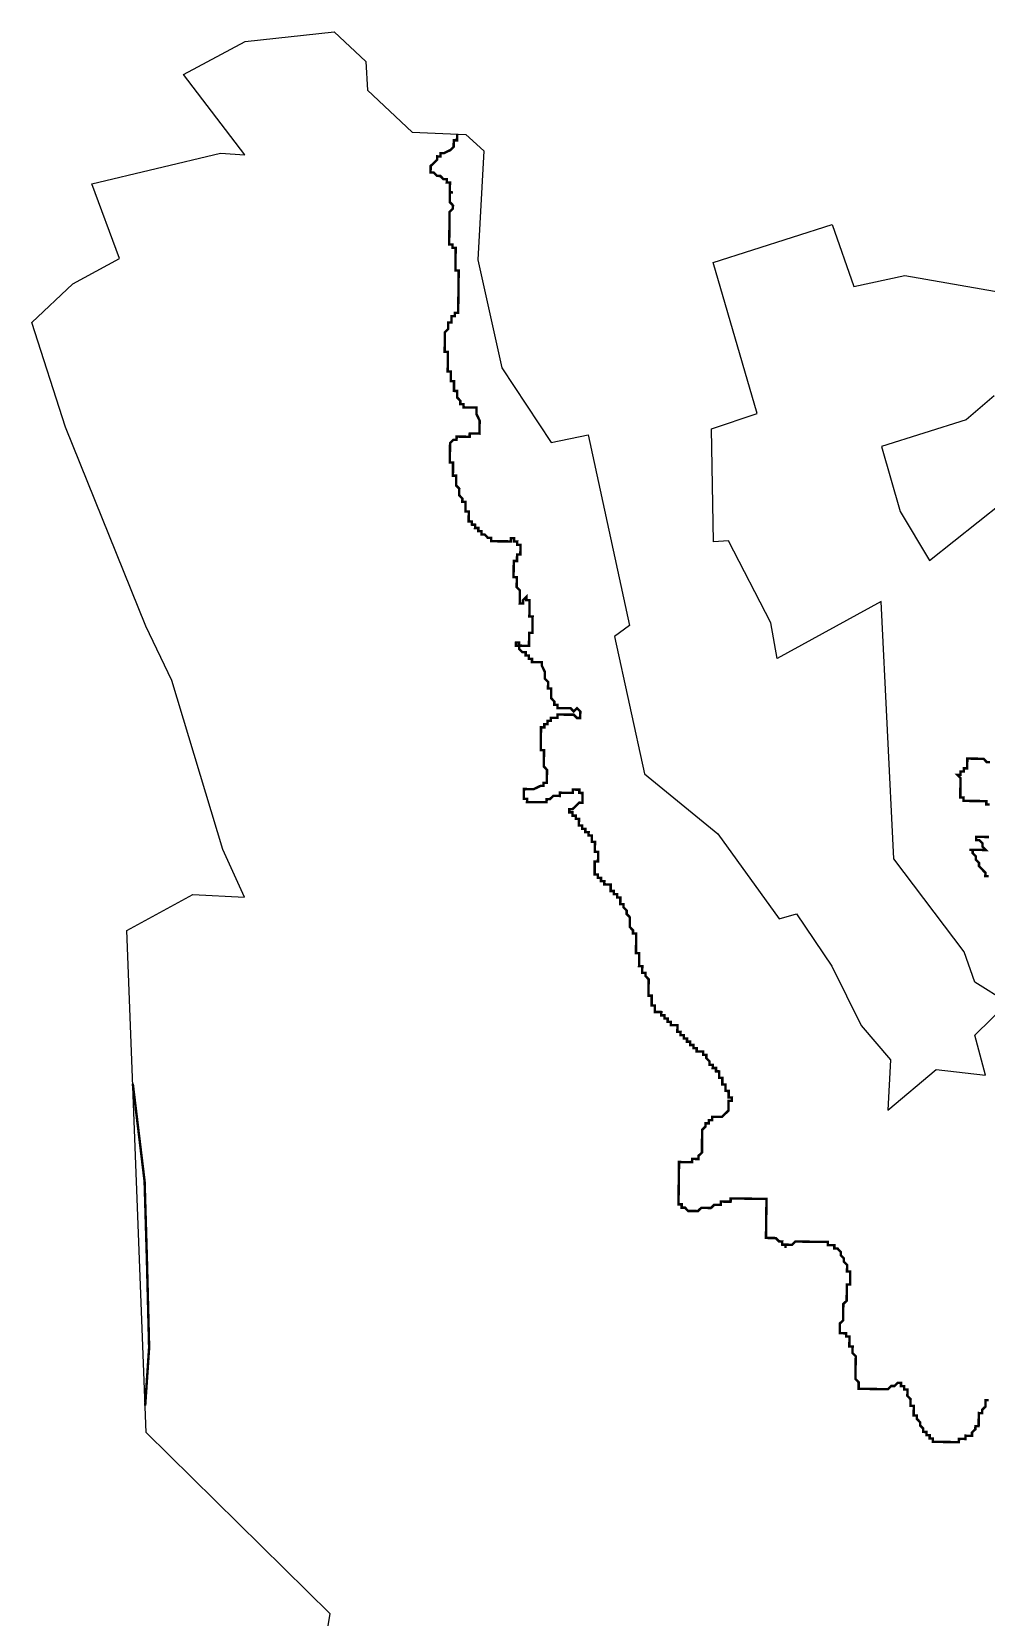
# Model space of a CAD drawing. Header units: metres. Extents: x 259555 to 262666, y 2177299 to 2181346.
# Drawn here: x 259921 to 261083, y 2179414 to 2181346 of the extents above; entities that cross this region are included whole.
import ezdxf

# ---------------------------------------------------------------- set-up
doc = ezdxf.new("R2010")
doc.units = ezdxf.units.M
doc.layers.add('HAZARDS LINE', color=1, linetype='Continuous')
doc.layers.add('village', color=3, linetype='Continuous')

msp = doc.modelspace()

# ---------------------------------------------------------------- linework, layer by layer
at = {"color": 3, "flags": 128}
msp.add_lwpolyline([(259970.5, 2181038.5), (260027.4, 2181069.4)], dxfattribs=at)
at = {"layer": 'HAZARDS LINE', "lineweight": 18}
for points in [[(261085.9, 2179678.2, 2.97, 2.97, 0), (261082, 2179678.2, 2.97, 2.97, 0), (261081.9, 2179674.3, 2.97, 2.97, 0), (261081.9, 2179670.3, 2.97, 2.97, 0), (261077.9, 2179666.4, 2.97, 2.97, 0), (261077.8, 2179662.4, 2.97, 2.97, 0), (261073.8, 2179662.5, 2.97, 2.97, 0), (261073.8, 2179658.5, 2.97, 2.97, 0), (261073.7, 2179654.5, 2.97, 2.97, 0), (261073.7, 2179650.6, 2.97, 2.97, 0), (261073.6, 2179646.6, 2.97, 2.97, 0), (261069.7, 2179646.6, 2.97, 2.97, 0), (261069.6, 2179642.7, 2.97, 2.97, 0), (261065.6, 2179638.8, 2.97, 2.97, 0), (261065.6, 2179634.8, 2.97, 2.97, 0), (261061.6, 2179634.8, 2.97, 2.97, 0), (261057.6, 2179634.9, 2.97, 2.97, 0), (261057.6, 2179630.9, 2.97, 2.97, 0), (261053.6, 2179631, 2.97, 2.97, 0), (261049.7, 2179631, 2.97, 2.97, 0), (261049.6, 2179627.1, 2.97, 2.97, 0), (261045.6, 2179627.1, 2.97, 2.97, 0), (261041.7, 2179627.1, 2.97, 2.97, 0), (261037.7, 2179627.2, 2.97, 2.97, 0), (261033.7, 2179627.2, 2.97, 2.97, 0), (261029.8, 2179627.3, 2.97, 2.97, 0), (261025.8, 2179627.3, 2.97, 2.97, 0), (261021.9, 2179627.4, 2.97, 2.97, 0), (261017.9, 2179627.4, 2.97, 2.97, 0), (261017.9, 2179631.4, 2.97, 2.97, 0), (261014, 2179631.5, 2.97, 2.97, 0), (261014, 2179635.4, 2.97, 2.97, 0), (261010.1, 2179635.5, 2.97, 2.97, 0), (261010.1, 2179639.4, 2.97, 2.97, 0), (261006.1, 2179639.5, 2.97, 2.97, 0), (261006.2, 2179643.5, 2.97, 2.97, 0), (261002.3, 2179647.5, 2.97, 2.97, 0), (261002.3, 2179651.4, 2.97, 2.97, 0), (260998.4, 2179655.4, 2.97, 2.97, 0), (260998.4, 2179659.4, 2.97, 2.97, 0), (260994.5, 2179659.5, 2.97, 2.97, 0), (260994.5, 2179663.4, 2.97, 2.97, 0), (260994.6, 2179667.4, 2.97, 2.97, 0), (260994.6, 2179671.4, 2.97, 2.97, 0), (260990.7, 2179671.4, 2.97, 2.97, 0), (260990.7, 2179675.4, 2.97, 2.97, 0), (260990.8, 2179679.3, 2.97, 2.97, 0), (260986.8, 2179683.4, 2.97, 2.97, 0), (260986.9, 2179687.3, 2.97, 2.97, 0), (260986.9, 2179691.3, 2.97, 2.97, 0), (260983, 2179691.3, 2.97, 2.97, 0), (260983, 2179695.3, 2.97, 2.97, 0), (260979.1, 2179695.3, 2.97, 2.97, 0), (260979.1, 2179699.3, 2.97, 2.97, 0), (260975.1, 2179699.4, 2.97, 2.97, 0), (260971.1, 2179695.4, 2.97, 2.97, 0), (260967.2, 2179695.5, 2.97, 2.97, 0), (260963.1, 2179691.6, 2.97, 2.97, 0), (260959.2, 2179691.6, 2.97, 2.97, 0), (260955.2, 2179691.7, 2.97, 2.97, 0), (260951.3, 2179691.7, 2.97, 2.97, 0), (260947.3, 2179691.8, 2.97, 2.97, 0), (260943.3, 2179691.8, 2.97, 2.97, 0), (260939.4, 2179691.9, 2.97, 2.97, 0), (260935.4, 2179691.9, 2.97, 2.97, 0), (260931.4, 2179692, 2.97, 2.97, 0), (260927.5, 2179692, 2.97, 2.97, 0), (260927.5, 2179696, 2.97, 2.97, 0), (260927.6, 2179699.9, 2.97, 2.97, 0), (260923.6, 2179704, 2.97, 2.97, 0), (260923.7, 2179707.9, 2.97, 2.97, 0), (260923.7, 2179711.9, 2.97, 2.97, 0), (260923.8, 2179715.9, 2.97, 2.97, 0), (260923.8, 2179719.8, 2.97, 2.97, 0), (260923.9, 2179723.8, 2.97, 2.97, 0), (260923.9, 2179727.8, 2.97, 2.97, 0), (260924, 2179731.7, 2.97, 2.97, 0), (260920.1, 2179735.7, 2.97, 2.97, 0), (260920.1, 2179739.7, 2.97, 2.97, 0), (260920.2, 2179743.7, 2.97, 2.97, 0), (260916.2, 2179743.7, 2.97, 2.97, 0), (260916.2, 2179747.7, 2.97, 2.97, 0), (260916.3, 2179751.6, 2.97, 2.97, 0), (260916.3, 2179755.6, 2.97, 2.97, 0), (260912.4, 2179755.7, 2.97, 2.97, 0), (260912.4, 2179759.6, 2.97, 2.97, 0), (260908.5, 2179759.7, 2.97, 2.97, 0), (260904.5, 2179759.7, 2.97, 2.97, 0), (260904.5, 2179763.7, 2.97, 2.97, 0), (260904.6, 2179771.6, 2.97, 2.97, 0), (260908.7, 2179775.5, 2.97, 2.97, 0), (260908.7, 2179779.5, 2.97, 2.97, 0), (260908.7, 2179783.5, 2.97, 2.97, 0), (260908.8, 2179791.4, 2.97, 2.97, 0), (260908.9, 2179795.4, 2.97, 2.97, 0), (260912.9, 2179799.3, 2.97, 2.97, 0), (260913, 2179807.2, 2.97, 2.97, 0), (260913.1, 2179811.2, 2.97, 2.97, 0), (260913.1, 2179815.2, 2.97, 2.97, 0), (260913.2, 2179819.1, 2.97, 2.97, 0), (260917.1, 2179819.1, 2.97, 2.97, 0), (260917.2, 2179823, 2.97, 2.97, 0), (260917.2, 2179827, 2.97, 2.97, 0), (260917.3, 2179831, 2.97, 2.97, 0), (260917.3, 2179834.9, 2.97, 2.97, 0), (260913.3, 2179835, 2.97, 2.97, 0), (260913.4, 2179838.9, 2.97, 2.97, 0), (260913.4, 2179842.9, 2.97, 2.97, 0), (260909.5, 2179846.9, 2.97, 2.97, 0), (260909.6, 2179850.9, 2.97, 2.97, 0), (260905.7, 2179854.9, 2.97, 2.97, 0), (260905.7, 2179858.9, 2.97, 2.97, 0), (260901.8, 2179862.9, 2.97, 2.97, 0), (260897.8, 2179862.9, 2.97, 2.97, 0), (260897.9, 2179866.9, 2.97, 2.97, 0), (260893.9, 2179867, 2.97, 2.97, 0), (260889.9, 2179867, 2.97, 2.97, 0), (260890, 2179871, 2.97, 2.97, 0), (260886, 2179871, 2.97, 2.97, 0), (260882.1, 2179871.1, 2.97, 2.97, 0), (260878.1, 2179871.1, 2.97, 2.97, 0), (260874.1, 2179871.2, 2.97, 2.97, 0), (260870.2, 2179871.2, 2.97, 2.97, 0), (260866.2, 2179871.3, 2.97, 2.97, 0), (260862.2, 2179871.3, 2.97, 2.97, 0), (260858.3, 2179871.4, 2.97, 2.97, 0), (260854.3, 2179871.4, 2.97, 2.97, 0), (260850.3, 2179871.5, 2.97, 2.97, 0), (260846.3, 2179867.5, 2.97, 2.97, 0), (260842.4, 2179867.6, 2.97, 2.97, 0), (260838.4, 2179867.6, 2.97, 2.97, 0), (260838.3, 2179863.7, 2.97, 2.97, 0), (260838.4, 2179867.6, 2.97, 2.97, 0), (260834.4, 2179867.7, 2.97, 2.97, 0), (260834.5, 2179871.6, 2.97, 2.97, 0), (260830.5, 2179871.7, 2.97, 2.97, 0), (260826.6, 2179875.7, 2.97, 2.97, 0), (260822.6, 2179875.8, 2.97, 2.97, 0), (260818.7, 2179875.8, 2.97, 2.97, 0), (260814.7, 2179875.9, 2.97, 2.97, 0), (260814.7, 2179879.8, 2.97, 2.97, 0), (260815.3, 2179923.4, 2.97, 2.97, 0), (260779.6, 2179923.9, 2.97, 2.97, 0), (260775.6, 2179923.9, 2.97, 2.97, 0), (260771.7, 2179924, 2.97, 2.97, 0), (260771.6, 2179920, 2.97, 2.97, 0), (260767.6, 2179920.1, 2.97, 2.97, 0), (260763.7, 2179920.1, 2.97, 2.97, 0), (260759.7, 2179920.2, 2.97, 2.97, 0), (260759.7, 2179916.2, 2.97, 2.97, 0), (260755.7, 2179916.2, 2.97, 2.97, 0), (260751.7, 2179916.3, 2.97, 2.97, 0), (260747.7, 2179912.4, 2.97, 2.97, 0), (260743.8, 2179912.4, 2.97, 2.97, 0), (260739.8, 2179912.5, 2.97, 2.97, 0), (260735.8, 2179912.5, 2.97, 2.97, 0), (260731.8, 2179908.6, 2.97, 2.97, 0), (260723.9, 2179908.7, 2.97, 2.97, 0), (260719.9, 2179908.7, 2.97, 2.97, 0), (260716, 2179912.8, 2.97, 2.97, 0), (260712, 2179912.8, 2.97, 2.97, 0), (260712.1, 2179916.8, 2.97, 2.97, 0), (260708.1, 2179916.8, 2.97, 2.97, 0), (260708.2, 2179920.8, 2.97, 2.97, 0), (260708.2, 2179924.8, 2.97, 2.97, 0), (260708.3, 2179928.7, 2.97, 2.97, 0), (260708.3, 2179932.7, 2.97, 2.97, 0), (260708.4, 2179936.7, 2.97, 2.97, 0), (260708.4, 2179940.6, 2.97, 2.97, 0), (260708.5, 2179944.6, 2.97, 2.97, 0), (260708.5, 2179948.6, 2.97, 2.97, 0), (260708.6, 2179952.5, 2.97, 2.97, 0), (260708.6, 2179956.5, 2.97, 2.97, 0), (260708.7, 2179960.5, 2.97, 2.97, 0), (260708.7, 2179964.4, 2.97, 2.97, 0), (260708.7, 2179968.4, 2.97, 2.97, 0), (260712.7, 2179968.3, 2.97, 2.97, 0), (260716.7, 2179968.3, 2.97, 2.97, 0), (260720.6, 2179968.2, 2.97, 2.97, 0), (260724.6, 2179968.2, 2.97, 2.97, 0), (260724.7, 2179972.2, 2.97, 2.97, 0), (260728.6, 2179972.1, 2.97, 2.97, 0), (260732.6, 2179972.1, 2.97, 2.97, 0), (260732.6, 2179976, 2.97, 2.97, 0), (260736.7, 2179979.9, 2.97, 2.97, 0), (260736.7, 2179983.9, 2.97, 2.97, 0), (260736.7, 2179987.9, 2.97, 2.97, 0), (260736.8, 2179991.8, 2.97, 2.97, 0), (260736.8, 2179995.8, 2.97, 2.97, 0), (260736.9, 2179999.8, 2.97, 2.97, 0), (260736.9, 2180003.7, 2.97, 2.97, 0), (260737, 2180007.7, 2.97, 2.97, 0), (260741, 2180011.6, 2.97, 2.97, 0), (260741.1, 2180015.6, 2.97, 2.97, 0), (260745, 2180015.5, 2.97, 2.97, 0), (260745.1, 2180019.5, 2.97, 2.97, 0), (260749, 2180019.5, 2.97, 2.97, 0), (260749.1, 2180023.4, 2.97, 2.97, 0), (260753, 2180023.4, 2.97, 2.97, 0), (260757, 2180023.3, 2.97, 2.97, 0), (260761, 2180023.3, 2.97, 2.97, 0), (260765, 2180027.2, 2.97, 2.97, 0), (260769, 2180031.1, 2.97, 2.97, 0), (260769.1, 2180035.1, 2.97, 2.97, 0), (260769.1, 2180039, 2.97, 2.97, 0), (260769.2, 2180043, 2.97, 2.97, 0), (260773.1, 2180043, 2.97, 2.97, 0), (260773.2, 2180046.9, 2.97, 2.97, 0), (260769.2, 2180047, 2.97, 2.97, 0), (260769.2, 2180050.9, 2.97, 2.97, 0), (260769.3, 2180054.9, 2.97, 2.97, 0), (260765.3, 2180055, 2.97, 2.97, 0), (260765.4, 2180058.9, 2.97, 2.97, 0), (260765.4, 2180062.9, 2.97, 2.97, 0), (260761.5, 2180062.9, 2.97, 2.97, 0), (260761.5, 2180066.9, 2.97, 2.97, 0), (260761.6, 2180070.9, 2.97, 2.97, 0), (260757.6, 2180070.9, 2.97, 2.97, 0), (260757.6, 2180074.9, 2.97, 2.97, 0), (260757.7, 2180078.8, 2.97, 2.97, 0), (260753.7, 2180078.9, 2.97, 2.97, 0), (260753.8, 2180082.9, 2.97, 2.97, 0), (260749.8, 2180082.9, 2.97, 2.97, 0), (260749.9, 2180086.9, 2.97, 2.97, 0), (260745.9, 2180086.9, 2.97, 2.97, 0), (260745.9, 2180090.9, 2.97, 2.97, 0), (260742, 2180094.9, 2.97, 2.97, 0), (260742.1, 2180098.9, 2.97, 2.97, 0), (260738.1, 2180098.9, 2.97, 2.97, 0), (260738.2, 2180102.9, 2.97, 2.97, 0), (260734.2, 2180102.9, 2.97, 2.97, 0), (260730.2, 2180103, 2.97, 2.97, 0), (260730.3, 2180107, 2.97, 2.97, 0), (260726.3, 2180107, 2.97, 2.97, 0), (260726.4, 2180111, 2.97, 2.97, 0), (260722.4, 2180111, 2.97, 2.97, 0), (260722.4, 2180115, 2.97, 2.97, 0), (260718.5, 2180115, 2.97, 2.97, 0), (260718.5, 2180119, 2.97, 2.97, 0), (260714.6, 2180119, 2.97, 2.97, 0), (260714.6, 2180123, 2.97, 2.97, 0), (260710.6, 2180123.1, 2.97, 2.97, 0), (260710.7, 2180127, 2.97, 2.97, 0), (260706.7, 2180127.1, 2.97, 2.97, 0), (260706.8, 2180131, 2.97, 2.97, 0), (260706.8, 2180135, 2.97, 2.97, 0), (260702.9, 2180135.1, 2.97, 2.97, 0), (260698.9, 2180135.1, 2.97, 2.97, 0), (260698.9, 2180139.1, 2.97, 2.97, 0), (260695, 2180139.1, 2.97, 2.97, 0), (260695, 2180143.1, 2.97, 2.97, 0), (260691.1, 2180143.1, 2.97, 2.97, 0), (260691.1, 2180147.1, 2.97, 2.97, 0), (260687.1, 2180147.1, 2.97, 2.97, 0), (260687.2, 2180151.1, 2.97, 2.97, 0), (260683.2, 2180151.2, 2.97, 2.97, 0), (260679.3, 2180151.2, 2.97, 2.97, 0), (260679.3, 2180155.2, 2.97, 2.97, 0), (260679.4, 2180159.1, 2.97, 2.97, 0), (260675.4, 2180159.2, 2.97, 2.97, 0), (260675.4, 2180163.2, 2.97, 2.97, 0), (260675.5, 2180167.1, 2.97, 2.97, 0), (260675.5, 2180171.1, 2.97, 2.97, 0), (260671.6, 2180171.1, 2.97, 2.97, 0), (260671.6, 2180175.1, 2.97, 2.97, 0), (260671.7, 2180179.1, 2.97, 2.97, 0), (260671.7, 2180183, 2.97, 2.97, 0), (260671.8, 2180187, 2.97, 2.97, 0), (260671.8, 2180191, 2.97, 2.97, 0), (260667.9, 2180195, 2.97, 2.97, 0), (260667.9, 2180198.9, 2.97, 2.97, 0), (260664, 2180199, 2.97, 2.97, 0), (260664, 2180203, 2.97, 2.97, 0), (260664.1, 2180206.9, 2.97, 2.97, 0), (260660.1, 2180207, 2.97, 2.97, 0), (260660.2, 2180210.9, 2.97, 2.97, 0), (260660.2, 2180214.9, 2.97, 2.97, 0), (260660.3, 2180218.9, 2.97, 2.97, 0), (260660.3, 2180222.8, 2.97, 2.97, 0), (260656.3, 2180222.9, 2.97, 2.97, 0), (260656.4, 2180226.9, 2.97, 2.97, 0), (260656.4, 2180230.8, 2.97, 2.97, 0), (260656.5, 2180234.8, 2.97, 2.97, 0), (260656.5, 2180238.8, 2.97, 2.97, 0), (260656.6, 2180242.7, 2.97, 2.97, 0), (260656.6, 2180246.7, 2.97, 2.97, 0), (260652.7, 2180246.7, 2.97, 2.97, 0), (260652.7, 2180250.7, 2.97, 2.97, 0), (260648.8, 2180254.7, 2.97, 2.97, 0), (260648.8, 2180258.7, 2.97, 2.97, 0), (260648.9, 2180262.6, 2.97, 2.97, 0), (260648.9, 2180266.6, 2.97, 2.97, 0), (260645, 2180270.6, 2.97, 2.97, 0), (260645.1, 2180274.6, 2.97, 2.97, 0), (260641.2, 2180278.6, 2.97, 2.97, 0), (260641.2, 2180282.6, 2.97, 2.97, 0), (260637.2, 2180282.6, 2.97, 2.97, 0), (260637.3, 2180286.6, 2.97, 2.97, 0), (260637.3, 2180290.6, 2.97, 2.97, 0), (260633.4, 2180290.6, 2.97, 2.97, 0), (260633.4, 2180294.6, 2.97, 2.97, 0), (260629.5, 2180294.6, 2.97, 2.97, 0), (260629.5, 2180298.6, 2.97, 2.97, 0), (260625.5, 2180298.6, 2.97, 2.97, 0), (260625.6, 2180302.6, 2.97, 2.97, 0), (260625.6, 2180306.6, 2.97, 2.97, 0), (260621.7, 2180306.6, 2.97, 2.97, 0), (260617.7, 2180306.7, 2.97, 2.97, 0), (260617.8, 2180310.6, 2.97, 2.97, 0), (260613.8, 2180310.7, 2.97, 2.97, 0), (260613.8, 2180314.6, 2.97, 2.97, 0), (260609.9, 2180314.7, 2.97, 2.97, 0), (260609.9, 2180318.7, 2.97, 2.97, 0), (260606, 2180318.7, 2.97, 2.97, 0), (260606, 2180322.7, 2.97, 2.97, 0), (260606.1, 2180326.6, 2.97, 2.97, 0), (260606.1, 2180330.6, 2.97, 2.97, 0), (260606.1, 2180334.6, 2.97, 2.97, 0), (260610.1, 2180334.5, 2.97, 2.97, 0), (260610.2, 2180338.5, 2.97, 2.97, 0), (260610.2, 2180342.4, 2.97, 2.97, 0), (260610.3, 2180346.4, 2.97, 2.97, 0), (260606.3, 2180346.5, 2.97, 2.97, 0), (260606.3, 2180350.4, 2.97, 2.97, 0), (260606.4, 2180354.4, 2.97, 2.97, 0), (260606.4, 2180358.4, 2.97, 2.97, 0), (260602.5, 2180358.4, 2.97, 2.97, 0), (260602.5, 2180362.4, 2.97, 2.97, 0), (260602.6, 2180366.3, 2.97, 2.97, 0), (260598.6, 2180366.4, 2.97, 2.97, 0), (260598.7, 2180370.4, 2.97, 2.97, 0), (260594.7, 2180370.4, 2.97, 2.97, 0), (260594.7, 2180374.4, 2.97, 2.97, 0), (260590.8, 2180374.4, 2.97, 2.97, 0), (260590.8, 2180378.4, 2.97, 2.97, 0), (260586.9, 2180378.4, 2.97, 2.97, 0), (260586.9, 2180382.4, 2.97, 2.97, 0), (260587, 2180386.4, 2.97, 2.97, 0), (260583, 2180386.4, 2.97, 2.97, 0), (260583, 2180390.4, 2.97, 2.97, 0), (260579.1, 2180390.4, 2.97, 2.97, 0), (260579.1, 2180394.4, 2.97, 2.97, 0), (260575.2, 2180394.4, 2.97, 2.97, 0), (260575.2, 2180398.4, 2.97, 2.97, 0), (260579.2, 2180398.4, 2.97, 2.97, 0), (260583.2, 2180402.3, 2.97, 2.97, 0), (260587.2, 2180406.2, 2.97, 2.97, 0), (260591.2, 2180406.1, 2.97, 2.97, 0), (260591.2, 2180410.1, 2.97, 2.97, 0), (260591.3, 2180414.1, 2.97, 2.97, 0), (260591.3, 2180418, 2.97, 2.97, 0), (260587.3, 2180418.1, 2.97, 2.97, 0), (260587.4, 2180422.1, 2.97, 2.97, 0), (260583.4, 2180422.1, 2.97, 2.97, 0), (260579.5, 2180422.2, 2.97, 2.97, 0), (260579.4, 2180418.2, 2.97, 2.97, 0), (260575.4, 2180418.2, 2.97, 2.97, 0), (260571.5, 2180418.3, 2.97, 2.97, 0), (260567.5, 2180418.3, 2.97, 2.97, 0), (260563.5, 2180418.4, 2.97, 2.97, 0), (260563.5, 2180414.4, 2.97, 2.97, 0), (260559.5, 2180414.5, 2.97, 2.97, 0), (260555.6, 2180414.5, 2.97, 2.97, 0), (260551.6, 2180410.6, 2.97, 2.97, 0), (260547.6, 2180410.6, 2.97, 2.97, 0), (260547.5, 2180406.7, 2.97, 2.97, 0), (260543.6, 2180406.7, 2.97, 2.97, 0), (260539.6, 2180406.8, 2.97, 2.97, 0), (260535.6, 2180406.8, 2.97, 2.97, 0), (260531.7, 2180406.9, 2.97, 2.97, 0), (260527.7, 2180406.9, 2.97, 2.97, 0), (260523.7, 2180407, 2.97, 2.97, 0), (260523.8, 2180410.9, 2.97, 2.97, 0), (260519.8, 2180411, 2.97, 2.97, 0), (260519.9, 2180415, 2.97, 2.97, 0), (260519.9, 2180418.9, 2.97, 2.97, 0), (260520, 2180422.9, 2.97, 2.97, 0), (260523.9, 2180422.8, 2.97, 2.97, 0), (260531.9, 2180422.7, 2.97, 2.97, 0), (260539.9, 2180426.6, 2.97, 2.97, 0), (260543.8, 2180426.6, 2.97, 2.97, 0), (260543.9, 2180430.5, 2.97, 2.97, 0), (260547.8, 2180430.5, 2.97, 2.97, 0), (260547.9, 2180434.4, 2.97, 2.97, 0), (260547.9, 2180438.4, 2.97, 2.97, 0), (260548, 2180442.4, 2.97, 2.97, 0), (260548, 2180446.3, 2.97, 2.97, 0), (260544.1, 2180450.4, 2.97, 2.97, 0), (260544.2, 2180454.3, 2.97, 2.97, 0), (260544.2, 2180458.3, 2.97, 2.97, 0), (260544.3, 2180462.3, 2.97, 2.97, 0), (260544.3, 2180466.2, 2.97, 2.97, 0), (260544.4, 2180470.2, 2.97, 2.97, 0), (260540.4, 2180470.2, 2.97, 2.97, 0), (260540.4, 2180474.2, 2.97, 2.97, 0), (260540.5, 2180478.2, 2.97, 2.97, 0), (260540.5, 2180482.1, 2.97, 2.97, 0), (260540.6, 2180486.1, 2.97, 2.97, 0), (260540.6, 2180490.1, 2.97, 2.97, 0), (260540.7, 2180494, 2.97, 2.97, 0), (260540.7, 2180498, 2.97, 2.97, 0), (260544.7, 2180497.9, 2.97, 2.97, 0), (260544.7, 2180501.9, 2.97, 2.97, 0), (260548.7, 2180501.9, 2.97, 2.97, 0), (260548.8, 2180505.8, 2.97, 2.97, 0), (260552.7, 2180505.8, 2.97, 2.97, 0), (260552.8, 2180509.7, 2.97, 2.97, 0), (260556.7, 2180509.7, 2.97, 2.97, 0), (260560.7, 2180509.7, 2.97, 2.97, 0), (260560.7, 2180513.6, 2.97, 2.97, 0), (260564.7, 2180513.6, 2.97, 2.97, 0), (260568.7, 2180513.5, 2.97, 2.97, 0), (260572.6, 2180513.5, 2.97, 2.97, 0), (260576.6, 2180513.4, 2.97, 2.97, 0), (260580.6, 2180513.4, 2.97, 2.97, 0), (260584.5, 2180509.4, 2.97, 2.97, 0), (260588.5, 2180509.3, 2.97, 2.97, 0), (260588.5, 2180513.3, 2.97, 2.97, 0), (260588.6, 2180517.2, 2.97, 2.97, 0), (260584.6, 2180521.3, 2.97, 2.97, 0), (260580.6, 2180517.3, 2.97, 2.97, 0), (260576.7, 2180521.4, 2.97, 2.97, 0), (260572.7, 2180521.4, 2.97, 2.97, 0), (260568.8, 2180521.5, 2.97, 2.97, 0), (260564.8, 2180521.5, 2.97, 2.97, 0), (260560.8, 2180521.5, 2.97, 2.97, 0), (260560.9, 2180525.5, 2.97, 2.97, 0), (260556.9, 2180525.6, 2.97, 2.97, 0), (260557, 2180529.5, 2.97, 2.97, 0), (260553.1, 2180533.5, 2.97, 2.97, 0), (260553.1, 2180537.5, 2.97, 2.97, 0), (260553.2, 2180541.5, 2.97, 2.97, 0), (260553.2, 2180545.4, 2.97, 2.97, 0), (260549.2, 2180545.5, 2.97, 2.97, 0), (260549.3, 2180549.5, 2.97, 2.97, 0), (260549.3, 2180553.4, 2.97, 2.97, 0), (260545.4, 2180557.4, 2.97, 2.97, 0), (260545.5, 2180561.4, 2.97, 2.97, 0), (260545.5, 2180565.4, 2.97, 2.97, 0), (260541.6, 2180573.3, 2.97, 2.97, 0), (260541.7, 2180577.3, 2.97, 2.97, 0), (260537.7, 2180577.4, 2.97, 2.97, 0), (260533.8, 2180577.4, 2.97, 2.97, 0), (260529.8, 2180577.5, 2.97, 2.97, 0), (260529.8, 2180581.4, 2.97, 2.97, 0), (260525.9, 2180581.5, 2.97, 2.97, 0), (260525.9, 2180585.4, 2.97, 2.97, 0), (260522, 2180585.5, 2.97, 2.97, 0), (260522, 2180589.5, 2.97, 2.97, 0), (260518.1, 2180589.5, 2.97, 2.97, 0), (260514.1, 2180593.5, 2.97, 2.97, 0), (260514.2, 2180597.5, 2.97, 2.97, 0), (260510.2, 2180597.5, 2.97, 2.97, 0), (260510.3, 2180601.5, 2.97, 2.97, 0), (260514.2, 2180601.5, 2.97, 2.97, 0), (260514.2, 2180597.5, 2.97, 2.97, 0), (260522.1, 2180597.4, 2.97, 2.97, 0), (260526.1, 2180597.3, 2.97, 2.97, 0), (260526.1, 2180601.3, 2.97, 2.97, 0), (260526.2, 2180605.3, 2.97, 2.97, 0), (260526.3, 2180613.2, 2.97, 2.97, 0), (260530.2, 2180613.2, 2.97, 2.97, 0), (260530.3, 2180617.1, 2.97, 2.97, 0), (260530.3, 2180621.1, 2.97, 2.97, 0), (260530.4, 2180625.1, 2.97, 2.97, 0), (260530.4, 2180629, 2.97, 2.97, 0), (260530.5, 2180633, 2.97, 2.97, 0), (260526.5, 2180633, 2.97, 2.97, 0), (260526.6, 2180637, 2.97, 2.97, 0), (260526.6, 2180641, 2.97, 2.97, 0), (260526.7, 2180644.9, 2.97, 2.97, 0), (260526.7, 2180648.9, 2.97, 2.97, 0), (260526.8, 2180652.9, 2.97, 2.97, 0), (260522.8, 2180652.9, 2.97, 2.97, 0), (260522.8, 2180656.9, 2.97, 2.97, 0), (260518.8, 2180653, 2.97, 2.97, 0), (260518.8, 2180649, 2.97, 2.97, 0), (260514.8, 2180649, 2.97, 2.97, 0), (260514.9, 2180653, 2.97, 2.97, 0), (260514.9, 2180657, 2.97, 2.97, 0), (260515, 2180660.9, 2.97, 2.97, 0), (260515, 2180664.9, 2.97, 2.97, 0), (260511.1, 2180668.9, 2.97, 2.97, 0), (260511.1, 2180672.9, 2.97, 2.97, 0), (260511.2, 2180676.9, 2.97, 2.97, 0), (260511.2, 2180680.8, 2.97, 2.97, 0), (260507.3, 2180680.9, 2.97, 2.97, 0), (260507.3, 2180684.8, 2.97, 2.97, 0), (260507.4, 2180688.8, 2.97, 2.97, 0), (260507.4, 2180692.8, 2.97, 2.97, 0), (260507.5, 2180696.7, 2.97, 2.97, 0), (260507.5, 2180700.7, 2.97, 2.97, 0), (260511.5, 2180700.6, 2.97, 2.97, 0), (260511.5, 2180704.6, 2.97, 2.97, 0), (260511.6, 2180708.6, 2.97, 2.97, 0), (260515.5, 2180708.5, 2.97, 2.97, 0), (260515.6, 2180712.5, 2.97, 2.97, 0), (260515.6, 2180716.5, 2.97, 2.97, 0), (260515.7, 2180720.4, 2.97, 2.97, 0), (260511.7, 2180720.5, 2.97, 2.97, 0), (260511.8, 2180724.4, 2.97, 2.97, 0), (260507.8, 2180724.5, 2.97, 2.97, 0), (260507.9, 2180728.5, 2.97, 2.97, 0), (260503.9, 2180728.5, 2.97, 2.97, 0), (260503.8, 2180724.5, 2.97, 2.97, 0), (260499.9, 2180724.6, 2.97, 2.97, 0), (260495.9, 2180724.6, 2.97, 2.97, 0), (260491.9, 2180724.7, 2.97, 2.97, 0), (260488, 2180724.7, 2.97, 2.97, 0), (260484, 2180724.8, 2.97, 2.97, 0), (260480, 2180724.8, 2.97, 2.97, 0), (260480.1, 2180728.8, 2.97, 2.97, 0), (260476.1, 2180728.8, 2.97, 2.97, 0), (260472.2, 2180732.9, 2.97, 2.97, 0), (260468.2, 2180732.9, 2.97, 2.97, 0), (260468.3, 2180736.9, 2.97, 2.97, 0), (260464.3, 2180736.9, 2.97, 2.97, 0), (260464.4, 2180740.9, 2.97, 2.97, 0), (260460.4, 2180740.9, 2.97, 2.97, 0), (260460.5, 2180744.9, 2.97, 2.97, 0), (260456.5, 2180745, 2.97, 2.97, 0), (260456.5, 2180748.9, 2.97, 2.97, 0), (260452.6, 2180749, 2.97, 2.97, 0), (260452.6, 2180752.9, 2.97, 2.97, 0), (260452.7, 2180756.9, 2.97, 2.97, 0), (260452.7, 2180760.9, 2.97, 2.97, 0), (260448.8, 2180760.9, 2.97, 2.97, 0), (260448.8, 2180764.9, 2.97, 2.97, 0), (260448.9, 2180768.8, 2.97, 2.97, 0), (260448.9, 2180772.8, 2.97, 2.97, 0), (260444.9, 2180772.9, 2.97, 2.97, 0), (260445, 2180776.8, 2.97, 2.97, 0), (260441.1, 2180780.8, 2.97, 2.97, 0), (260441.1, 2180784.8, 2.97, 2.97, 0), (260441.2, 2180788.8, 2.97, 2.97, 0), (260437.3, 2180792.8, 2.97, 2.97, 0), (260437.3, 2180796.8, 2.97, 2.97, 0), (260437.4, 2180800.7, 2.97, 2.97, 0), (260437.4, 2180804.7, 2.97, 2.97, 0), (260433.4, 2180804.7, 2.97, 2.97, 0), (260433.5, 2180808.7, 2.97, 2.97, 0), (260433.5, 2180812.7, 2.97, 2.97, 0), (260433.6, 2180816.6, 2.97, 2.97, 0), (260433.6, 2180820.6, 2.97, 2.97, 0), (260429.7, 2180820.6, 2.97, 2.97, 0), (260429.7, 2180824.6, 2.97, 2.97, 0), (260429.8, 2180828.6, 2.97, 2.97, 0), (260429.8, 2180832.5, 2.97, 2.97, 0), (260429.9, 2180836.5, 2.97, 2.97, 0), (260429.9, 2180840.5, 2.97, 2.97, 0), (260430, 2180844.4, 2.97, 2.97, 0), (260434, 2180848.4, 2.97, 2.97, 0), (260437.9, 2180848.3, 2.97, 2.97, 0), (260438, 2180852.3, 2.97, 2.97, 0), (260441.9, 2180852.2, 2.97, 2.97, 0), (260445.9, 2180852.2, 2.97, 2.97, 0), (260449.9, 2180852.1, 2.97, 2.97, 0), (260453.8, 2180852.1, 2.97, 2.97, 0), (260453.9, 2180856.1, 2.97, 2.97, 0), (260457.9, 2180856, 2.97, 2.97, 0), (260461.8, 2180856, 2.97, 2.97, 0), (260465.8, 2180855.9, 2.97, 2.97, 0), (260465.8, 2180859.9, 2.97, 2.97, 0), (260465.9, 2180863.8, 2.97, 2.97, 0), (260466, 2180871.8, 2.97, 2.97, 0), (260462.1, 2180879.7, 2.97, 2.97, 0), (260462.2, 2180883.7, 2.97, 2.97, 0), (260462.2, 2180887.7, 2.97, 2.97, 0), (260458.2, 2180887.7, 2.97, 2.97, 0), (260454.3, 2180887.8, 2.97, 2.97, 0), (260450.3, 2180887.8, 2.97, 2.97, 0), (260446.3, 2180887.9, 2.97, 2.97, 0), (260446.4, 2180891.8, 2.97, 2.97, 0), (260442.4, 2180891.9, 2.97, 2.97, 0), (260442.5, 2180895.9, 2.97, 2.97, 0), (260438.6, 2180899.9, 2.97, 2.97, 0), (260438.6, 2180903.8, 2.97, 2.97, 0), (260438.7, 2180907.8, 2.97, 2.97, 0), (260434.7, 2180907.9, 2.97, 2.97, 0), (260434.7, 2180911.8, 2.97, 2.97, 0), (260434.8, 2180915.8, 2.97, 2.97, 0), (260434.8, 2180919.7, 2.97, 2.97, 0), (260430.9, 2180919.8, 2.97, 2.97, 0), (260430.9, 2180923.8, 2.97, 2.97, 0), (260431, 2180927.7, 2.97, 2.97, 0), (260431, 2180931.7, 2.97, 2.97, 0), (260427.1, 2180931.7, 2.97, 2.97, 0), (260427.1, 2180935.7, 2.97, 2.97, 0), (260427.2, 2180939.7, 2.97, 2.97, 0), (260427.2, 2180943.6, 2.97, 2.97, 0), (260427.2, 2180947.6, 2.97, 2.97, 0), (260427.3, 2180951.6, 2.97, 2.97, 0), (260427.3, 2180955.5, 2.97, 2.97, 0), (260423.4, 2180955.6, 2.97, 2.97, 0), (260423.4, 2180959.6, 2.97, 2.97, 0), (260423.5, 2180963.5, 2.97, 2.97, 0), (260423.5, 2180967.5, 2.97, 2.97, 0), (260423.6, 2180971.5, 2.97, 2.97, 0), (260423.6, 2180975.4, 2.97, 2.97, 0), (260423.7, 2180979.4, 2.97, 2.97, 0), (260427.7, 2180983.3, 2.97, 2.97, 0), (260427.7, 2180987.3, 2.97, 2.97, 0), (260427.8, 2180991.2, 2.97, 2.97, 0), (260431.7, 2180991.2, 2.97, 2.97, 0), (260431.8, 2180995.2, 2.97, 2.97, 0), (260431.8, 2180999.1, 2.97, 2.97, 0), (260435.8, 2180999.1, 2.97, 2.97, 0), (260435.9, 2181003, 2.97, 2.97, 0), (260439.8, 2181003, 2.97, 2.97, 0), (260439.9, 2181007, 2.97, 2.97, 0), (260439.9, 2181010.9, 2.97, 2.97, 0), (260440, 2181014.9, 2.97, 2.97, 0), (260440, 2181018.9, 2.97, 2.97, 0), (260440.1, 2181022.8, 2.97, 2.97, 0), (260440.1, 2181026.8, 2.97, 2.97, 0), (260440.2, 2181030.7, 2.97, 2.97, 0), (260440.2, 2181034.7, 2.97, 2.97, 0), (260440.3, 2181038.7, 2.97, 2.97, 0), (260440.3, 2181042.6, 2.97, 2.97, 0), (260440.4, 2181046.6, 2.97, 2.97, 0), (260440.4, 2181050.6, 2.97, 2.97, 0), (260440.5, 2181054.5, 2.97, 2.97, 0), (260436.5, 2181054.6, 2.97, 2.97, 0), (260436.5, 2181058.6, 2.97, 2.97, 0), (260436.6, 2181062.5, 2.97, 2.97, 0), (260436.6, 2181066.5, 2.97, 2.97, 0), (260436.7, 2181070.5, 2.97, 2.97, 0), (260436.7, 2181074.4, 2.97, 2.97, 0), (260436.8, 2181078.4, 2.97, 2.97, 0), (260436.8, 2181082.4, 2.97, 2.97, 0), (260432.9, 2181082.4, 2.97, 2.97, 0), (260432.9, 2181086.4, 2.97, 2.97, 0), (260428.9, 2181086.4, 2.97, 2.97, 0), (260429, 2181090.4, 2.97, 2.97, 0), (260429, 2181094.3, 2.97, 2.97, 0), (260429.1, 2181098.3, 2.97, 2.97, 0), (260429.1, 2181102.3, 2.97, 2.97, 0), (260429.2, 2181106.2, 2.97, 2.97, 0), (260429.2, 2181110.2, 2.97, 2.97, 0), (260429.3, 2181114.2, 2.97, 2.97, 0), (260429.3, 2181118.1, 2.97, 2.97, 0), (260429.4, 2181122.1, 2.97, 2.97, 0), (260429.4, 2181126.1, 2.97, 2.97, 0), (260433.4, 2181130, 2.97, 2.97, 0), (260433.5, 2181134, 2.97, 2.97, 0), (260429.6, 2181138, 2.97, 2.97, 0), (260429.6, 2181141.9, 2.97, 2.97, 0), (260429.7, 2181145.9, 2.97, 2.97, 0), (260429.7, 2181149.9, 2.97, 2.97, 0), (260433.7, 2181149.8, 2.97, 2.97, 0), (260429.7, 2181149.9, 2.97, 2.97, 0), (260429.8, 2181153.8, 2.97, 2.97, 0), (260429.8, 2181157.8, 2.97, 2.97, 0), (260429.9, 2181161.8, 2.97, 2.97, 0), (260425.9, 2181161.8, 2.97, 2.97, 0), (260426, 2181165.8, 2.97, 2.97, 0), (260422, 2181165.8, 2.97, 2.97, 0), (260418.1, 2181169.8, 2.97, 2.97, 0), (260414.1, 2181169.9, 2.97, 2.97, 0), (260410.2, 2181173.9, 2.97, 2.97, 0), (260406.2, 2181174, 2.97, 2.97, 0), (260406.3, 2181177.9, 2.97, 2.97, 0), (260406.3, 2181181.9, 2.97, 2.97, 0), (260410.3, 2181185.8, 2.97, 2.97, 0), (260414.3, 2181189.7, 2.97, 2.97, 0), (260414.4, 2181193.7, 2.97, 2.97, 0), (260418.4, 2181193.6, 2.97, 2.97, 0), (260418.4, 2181197.6, 2.97, 2.97, 0), (260422.4, 2181197.6, 2.97, 2.97, 0), (260430.4, 2181201.4, 2.97, 2.97, 0), (260434.4, 2181205.3, 2.97, 2.97, 0), (260434.4, 2181209.3, 2.97, 2.97, 0), (260434.5, 2181213.3, 2.97, 2.97, 0), (260438.4, 2181213.2, 2.97, 2.97, 0), (260438.5, 2181217.2, 2.97, 2.97, 0), (260438.5, 2181220.7, 2.97, 2.97, 0)], [(261087.5, 2180455.6, 2.97, 2.97, 0), (261083.5, 2180455.7, 2.97, 2.97, 0), (261079.6, 2180459.7, 2.97, 2.97, 0), (261075.7, 2180459.7, 2.97, 2.97, 0), (261071.7, 2180459.8, 2.97, 2.97, 0), (261067.7, 2180459.8, 2.97, 2.97, 0), (261063.8, 2180459.9, 2.97, 2.97, 0), (261059.8, 2180459.9, 2.97, 2.97, 0), (261059.8, 2180455.9, 2.97, 2.97, 0), (261059.7, 2180452, 2.97, 2.97, 0), (261059.7, 2180448, 2.97, 2.97, 0), (261055.7, 2180448.1, 2.97, 2.97, 0), (261055.6, 2180444.1, 2.97, 2.97, 0), (261051.7, 2180444.1, 2.97, 2.97, 0), (261051.6, 2180440.2, 2.97, 2.97, 0), (261047.7, 2180440.2, 2.97, 2.97, 0), (261051.6, 2180436.2, 2.97, 2.97, 0), (261051.5, 2180428.3, 2.97, 2.97, 0), (261051.4, 2180424.3, 2.97, 2.97, 0), (261051.4, 2180420.3, 2.97, 2.97, 0), (261051.3, 2180416.4, 2.97, 2.97, 0), (261051.3, 2180412.4, 2.97, 2.97, 0), (261055.3, 2180412.4, 2.97, 2.97, 0), (261055.2, 2180408.4, 2.97, 2.97, 0), (261059.2, 2180408.4, 2.97, 2.97, 0), (261063.1, 2180408.3, 2.97, 2.97, 0), (261067.1, 2180408.3, 2.97, 2.97, 0), (261071.1, 2180408.2, 2.97, 2.97, 0), (261075, 2180408.2, 2.97, 2.97, 0), (261079, 2180408.1, 2.97, 2.97, 0), (261083, 2180408.1, 2.97, 2.97, 0), (261082.9, 2180404.1, 2.97, 2.97, 0), (261086.9, 2180404, 2.97, 2.97, 0)], [(261086.4, 2180364.4, 2.97, 2.97, 0), (261082.4, 2180364.4, 2.97, 2.97, 0), (261078.5, 2180364.5, 2.97, 2.97, 0), (261074.5, 2180364.5, 2.97, 2.97, 0), (261070.5, 2180364.6, 2.97, 2.97, 0), (261070.5, 2180360.6, 2.97, 2.97, 0), (261074.4, 2180360.6, 2.97, 2.97, 0), (261078.4, 2180356.6, 2.97, 2.97, 0), (261078.3, 2180352.6, 2.97, 2.97, 0), (261082.2, 2180348.6, 2.97, 2.97, 0), (261078.3, 2180348.6, 2.97, 2.97, 0), (261074.3, 2180348.7, 2.97, 2.97, 0), (261070.3, 2180348.7, 2.97, 2.97, 0), (261066.4, 2180348.8, 2.97, 2.97, 0), (261062.4, 2180348.8, 2.97, 2.97, 0), (261066.4, 2180348.8, 2.97, 2.97, 0), (261066.3, 2180344.8, 2.97, 2.97, 0), (261070.2, 2180340.8, 2.97, 2.97, 0), (261070.2, 2180336.8, 2.97, 2.97, 0), (261074.1, 2180332.8, 2.97, 2.97, 0), (261074.1, 2180328.8, 2.97, 2.97, 0), (261078, 2180324.8, 2.97, 2.97, 0), (261081.9, 2180320.8, 2.97, 2.97, 0), (261081.8, 2180316.8, 2.97, 2.97, 0), (261085.8, 2180316.8, 2.97, 2.97, 0)], [(260043.6, 2180064, 2.97, 2.97, 0), (260043.6, 2180063.8, 2.97, 2.97, 0), (260058, 2179944.6, 2.97, 2.97, 0), (260060.8, 2179849.4, 2.97, 2.97, 0), (260063.5, 2179742.3, 2.97, 2.97, 0), (260058.7, 2179671.4, 2.97, 2.97, 0)]]:
    msp.add_lwpolyline(points, format="xyseb", dxfattribs=at)
at = {"layer": 'village', "color": 3, "true_color": 0x00ff00}
for points in [[(260027.4, 2181069.4, 0), (259993.8, 2181160.3, 0), (260150.5, 2181197.8, 0), (260180.2, 2181195.6, 0), (260105.2, 2181293.3, 0), (260180.3, 2181333.8, 0), (260289, 2181345.6, 0), (260327.5, 2181309.2, 0), (260329.6, 2181274.3, 0), (260383.9, 2181223.1, 0), (260449.1, 2181220.2, 0), (260471.1, 2181200.6, 0), (260463.8, 2181067.6, 0), (260493, 2180936.2, 0), (260553, 2180844.9, 0), (260598.1, 2180854.6, 0), (260648.6, 2180622, 0), (260630.1, 2180608.5, 0), (260666.7, 2180441.4, 0), (260755.9, 2180368.3, 0), (260830.9, 2180264.5, 0), (260851.9, 2180270.7, 0), (260894.9, 2180206.9, 0), (260930.6, 2180134.9, 0), (260966.3, 2180092.9, 0), (260962.9, 2180031.5, 0), (261022.1, 2180080.9, 0), (261081.8, 2180074.1, 0), (261068.8, 2180123, 0), (261109.2, 2180162.3, 0), (261069.1, 2180187.4, 0), (261055.9, 2180224.3, 0), (260970.2, 2180337.8, 0), (260955, 2180651.3, 0), (260828.1, 2180581.7, 0), (260820.7, 2180625.4, 0), (260768.9, 2180725.1, 0), (260750.8, 2180724.1, 0), (260748.4, 2180861.7, 0), (260803.9, 2180880.5, 0), (260750.5, 2181064.5, 0), (260895.4, 2181110.8, 0), (260921.7, 2181035.2, 0), (260983.8, 2181048.7, 0), (261102.3, 2181027.8, 0)], [(260243.2, 2179176, 0), (260283.9, 2179417.7, 0), (260059.9, 2179638.6, 0), (260036.4, 2180250.4, 0), (260116.6, 2180294.5, 0), (260179.8, 2180290.9, 0), (260153.1, 2180349, 0), (260091.2, 2180554.9, 0), (260059.5, 2180621.3, 0), (259961.6, 2180863.6, 0), (259920.5, 2180991.2, 0), (259970.5, 2181038.5, 0)], [(261092.5, 2180902, 0), (261058.5, 2180872.7, 0), (260955.2, 2180840.1, 0), (260977.9, 2180760.8, 0), (261013.7, 2180701.4, 0), (261102.8, 2180772.1, 0)]]:
    msp.add_polyline3d(points, dxfattribs=at)

doc.saveas('drawing.dxf')
